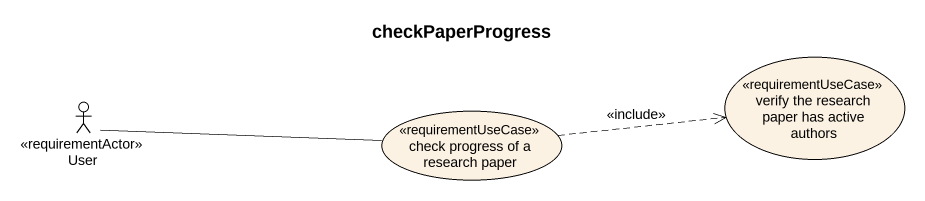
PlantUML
@startuml
title checkPaperProgress
usecase "verify the research paper has active authors" as verify_the_research_paper <<requirementUseCase>>
actor User <<requirementActor>>
usecase "check progress of a research paper" as check_progress_of_a <<requirementUseCase>>
check_progress_of_a .right.> verify_the_research_paper : <<include>>
check_progress_of_a -left- User
@enduml
